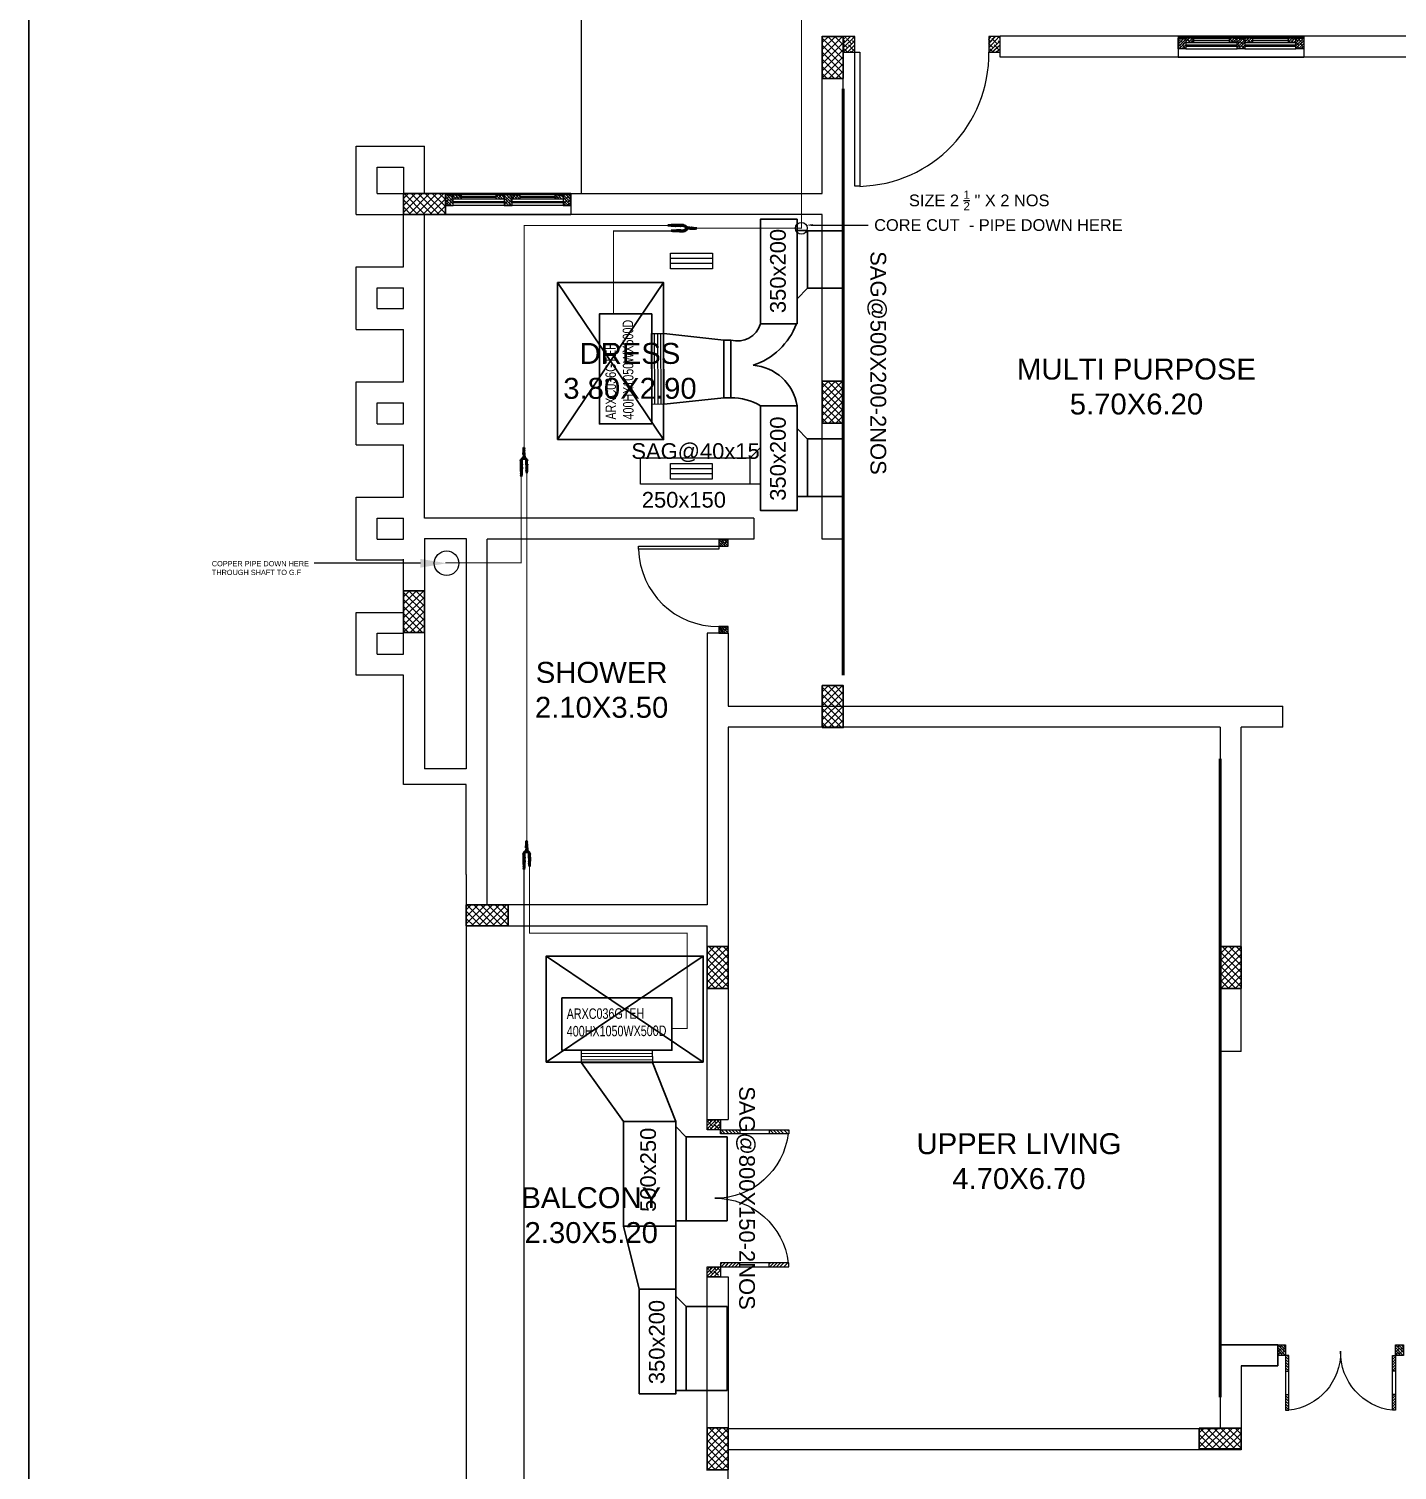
# Model space of a CAD drawing. Header units: centimetres. Extents: x -223085 to -5411, y 68813 to 74618.
# Drawn here: x -218683 to -217376, y 71863 to 73239 of the extents above; entities that cross this region are included whole.
import ezdxf

# ---------------------------------------------------------------- set-up
doc = ezdxf.new("R2010")
doc.units = ezdxf.units.CM
for name, color, linetype in [('A STAIR', 15, 'Continuous'), ('A TEXT FRAME', 253, 'Continuous'), ('COLUMN', 6, 'Continuous'), ('HAVC', 6, 'Continuous'), ('HVAC', 6, 'Continuous'), ('PDF_FRAME', 7, 'Continuous'), ('PDF_m thick', 7, 'Continuous'), ('t10', 7, 'Continuous'), ('WALLL', 7, 'Continuous')]:
    doc.layers.add(name, color=color, linetype=linetype)
for name, color, linetype, lineweight in [('A WALL BORDER', 130, 'Continuous', 30), ('A_DIM', 150, 'Continuous', 9), ('FRAME', 31, 'Continuous', 25), ('hatchh', 251, 'Continuous', 9), ('LINE02', 8, 'Continuous', 0), ('m thick', 15, 'Continuous', 20), ('TXT BM NME', 102, 'Continuous', 13), ('wall face 1', 4, 'Continuous', 30), ('WINDOWSSS', 42, 'Continuous', 20)]:
    doc.layers.add(name, color=color, linetype=linetype, lineweight=lineweight)
doc.layers.add('PDF_DASH', color=7, linetype='Continuous', true_color=0x989898)
doc.layers.add('PDF_hatchh', color=7, linetype='Continuous', true_color=0x767676)
doc.styles.add('ARI', font='arial.ttf')
doc.styles.add('ARIEL', font='arial.ttf', dxfattribs={"height": 150})
doc.styles.add('MAPLE CM', font='swisscl.ttf', dxfattribs={"height": 20})
doc.styles.get("Standard").update_dxf_attribs({"font": 'arial.ttf'})

# ---------------------------------------------------------------- blocks, each defined once
blk = doc.blocks.new('window 120')
at = {"layer": 'hatchh', "linetype": 'ByBlock', "lineweight": 5}
h = blk.add_hatch(dxfattribs=at)
h.set_pattern_fill('ANSI38', color=256, scale=0.15, angle=270, style=0)
h.set_pattern_definition([(315, (1141.550529, 856.235317), (0.01325825215, 0.01325825215), []), (45, (1141.550529, 856.235317), (0.01325825215, 0.03977475644), [0.046875, -0.028125])])
h.paths.add_polyline_path([(1149.778, 71.298), (1149.778, 71.398), (1149.703, 71.398), (1149.703, 71.358), (1149.703, 71.298)])
h.paths.add_polyline_path([(1149.703, 71.358), (1149.703, 71.398), (1149.628, 71.398), (1149.628, 71.358)])
h.paths.add_polyline_path([(1148.653, 71.298), (1148.653, 71.398), (1148.578, 71.398), (1148.578, 71.298)])
h.paths.add_polyline_path([(1148.728, 71.358), (1148.728, 71.398), (1148.653, 71.398), (1148.653, 71.358)])
h = blk.add_hatch(dxfattribs=at)
h.set_pattern_fill('ANSI38', color=256, scale=0.15, angle=270, style=0)
h.set_pattern_definition([(315, (1669.323571, 90.203803), (0.01325825215, 0.01325825215), []), (45, (1669.323571, 90.203803), (0.01325825215, 0.03977475644), [0.046875, -0.028125])])
h.paths.add_polyline_path([(1149.14, 71.358), (1149.14, 71.398), (1149.065, 71.398), (1149.065, 71.358)])
h = blk.add_hatch(dxfattribs=at)
h.set_pattern_fill('ANSI38', color=256, scale=0.15, angle=270, style=0)
h.set_pattern_definition([(315, (366.332547, 44.985551), (0.01325825215, 0.01325825215), []), (45, (366.332547, 44.985551), (0.01325825215, 0.03977475644), [0.046875, -0.028125])])
h.paths.add_polyline_path([(1149.215, 71.398), (1149.14, 71.398), (1149.14, 71.358), (1149.14, 71.298), (1149.215, 71.298)])
h = blk.add_hatch(dxfattribs=at)
h.set_pattern_fill('ANSI38', color=256, scale=0.15, angle=270, style=0)
h.set_pattern_definition([(315, (1669.804821, 90.203803), (0.01325825215, 0.01325825215), []), (45, (1669.804821, 90.203803), (0.01325825215, 0.03977475644), [0.046875, -0.028125])])
h.paths.add_polyline_path([(1149.29, 71.358), (1149.29, 71.398), (1149.215, 71.398), (1149.215, 71.358)])
at = {"layer": 'FRAME', "linetype": 'ByBlock', "lineweight": 5}
for points in [[(1148.578, 71.398), (1148.578, 71.298), (1148.653, 71.298), (1148.653, 71.398), (1148.578, 71.398)], [(1149.14, 71.398), (1149.14, 71.298), (1149.215, 71.298), (1149.215, 71.398), (1149.14, 71.398)], [(1149.703, 71.398), (1149.703, 71.298), (1149.778, 71.298), (1149.778, 71.398), (1149.703, 71.398)]]:
    blk.add_lwpolyline(points, dxfattribs=at)
for points in [[(1148.728, 71.358), (1148.653, 71.358), (1148.653, 71.398), (1148.728, 71.398)], [(1149.14, 71.358), (1149.065, 71.358), (1149.065, 71.398), (1149.14, 71.398)], [(1149.29, 71.358), (1149.215, 71.358), (1149.215, 71.398), (1149.29, 71.398)], [(1149.703, 71.358), (1149.628, 71.358), (1149.628, 71.398), (1149.703, 71.398)]]:
    blk.add_lwpolyline(points, close=True, dxfattribs=at)
at = {"layer": 'm thick', "linetype": 'ByBlock', "lineweight": 5, "ltscale": 2}
for p, q in [((1149.778, 71.413), (1148.578, 71.413)), ((1148.578, 71.413), (1148.578, 71.213)), ((1149.14, 71.298), (1148.653, 71.298)), ((1149.703, 71.298), (1149.215, 71.298)), ((1149.778, 71.413), (1149.778, 71.213)), ((1148.578, 71.213), (1149.778, 71.213))]:
    blk.add_line(p, q, dxfattribs=at)
at = {"layer": 'WINDOWSSS', "linetype": 'ByBlock', "lineweight": 5}
for p, q in [((1149.14, 71.334), (1148.653, 71.334)), ((1149.14, 71.322), (1148.653, 71.322)), ((1149.065, 71.398), (1148.728, 71.398)), ((1149.065, 71.38), (1148.728, 71.38)), ((1149.065, 71.375), (1148.728, 71.375)), ((1149.065, 71.358), (1148.728, 71.358)), ((1149.703, 71.334), (1149.215, 71.334)), ((1149.703, 71.322), (1149.215, 71.322)), ((1149.628, 71.398), (1149.29, 71.398)), ((1149.628, 71.38), (1149.29, 71.38)), ((1149.628, 71.375), (1149.29, 71.375)), ((1149.628, 71.358), (1149.29, 71.358))]:
    blk.add_line(p, q, dxfattribs=at)
blk = doc.blocks.new('W .150')
at = {"layer": 'A STAIR', "linetype": 'ByBlock', "lineweight": 5}
h = blk.add_hatch(dxfattribs=at)
h.set_pattern_fill('ANSI31', color=256, scale=0.1875, style=0)
h.set_pattern_definition([(45, (-1278.992507, 5.066227), (-0.0165728152, 0.0165728152), [])])
h.paths.add_polyline_path([(135.572, 6.937), (135.534, 6.937), (135.534, 6.75), (135.572, 6.75)])
h.paths.add_polyline_path([(135.572, 7.406), (135.534, 7.406), (135.534, 7.218), (135.572, 7.218)])
h = blk.add_hatch(dxfattribs=at)
h.set_pattern_fill('ANSI31', color=256, scale=0.1875, style=0)
h.set_pattern_definition([(135, (1551.373335, 5.066227), (0.0165728152, 0.0165728152), [])])
h.paths.add_polyline_path([(136.847, 6.937), (136.809, 6.937), (136.809, 6.75), (136.847, 6.75)])
h.paths.add_polyline_path([(136.847, 7.406), (136.809, 7.406), (136.809, 7.218), (136.847, 7.218)])
h = blk.add_hatch(dxfattribs=at)
h.set_pattern_fill('ANSI38', color=256, scale=0.1875, angle=180, style=0)
h.set_pattern_definition([(225, (107.112264, 983.23337), (0.0165728152, -0.0165728152), []), (315, (107.112264, 983.23337), (0.04971844555, -0.0165728152), [0.05859375, -0.03515625])])
h.paths.add_polyline_path([(135.534, 6.625), (135.534, 6.75), (135.44, 6.75), (135.44, 6.625)])
h = blk.add_hatch(dxfattribs=at)
h.set_pattern_fill('ANSI38', color=256, scale=0.1875, angle=180, style=0)
h.set_pattern_definition([(225, (108.518514, 983.23337), (0.0165728152, -0.0165728152), []), (315, (108.518514, 983.23337), (0.04971844555, -0.0165728152), [0.05859375, -0.03515625])])
h.paths.add_polyline_path([(136.94, 6.625), (136.94, 6.75), (136.847, 6.75), (136.847, 6.625)])
at = {"layer": 'A STAIR', "linetype": 'ByBlock', "lineweight": 5, "ltscale": 2}
for p, q in [((135.534, 7.406), (135.572, 7.406)), ((135.534, 6.75), (135.534, 7.406)), ((135.572, 7.406), (135.572, 6.75)), ((136.847, 7.406), (136.809, 7.406)), ((136.809, 7.406), (136.809, 6.75)), ((136.847, 6.75), (136.847, 7.406)), ((135.534, 7.218), (135.572, 7.218)), ((136.847, 7.218), (136.809, 7.218)), ((135.534, 6.937), (135.572, 6.937)), ((136.847, 6.937), (136.809, 6.937)), ((135.572, 6.75), (135.534, 6.75)), ((136.809, 6.75), (136.847, 6.75))]:
    blk.add_line(p, q, dxfattribs=at)
at = {"layer": 'A STAIR', "linetype": 'ByBlock', "lineweight": 5}
for points in [[(135.44, 6.75), (135.44, 6.625), (135.534, 6.625), (135.534, 6.75)], [(136.847, 6.75), (136.847, 6.625), (136.94, 6.625), (136.94, 6.75)]]:
    blk.add_lwpolyline(points, close=True, dxfattribs=at)
at = {"layer": 'A WALL BORDER', "color": 42, "linetype": 'ByBlock', "lineweight": 5, "ltscale": 0.005}
for centre, start, end in [((135.494, 6.714), 358.9677, 83.6083), ((136.887, 6.714), 96.3917, 181.0323)]:
    blk.add_arc(centre, 0.696, start, end, dxfattribs=at)
blk = doc.blocks.new('ER')
at = {"layer": 'A STAIR', "linetype": 'ByBlock', "lineweight": 5, "ltscale": 2}
for points in [[(-9.3, 135.6), (3.5, 135.6), (3.5, 145.2), (-9.3, 145.2)], [(-74.4, 135.6), (-74.4, 131.8), (-9.3, 131.8), (-9.3, 135.6)], [(-74.4, 4.8), (-74.4, 8.6), (-9.3, 8.6), (-9.3, 4.8)], [(-9.3, -4.8), (3.5, -4.8), (3.5, 4.8), (-9.3, 4.8)]]:
    blk.add_lwpolyline(points, close=True, dxfattribs=at)
for points in [[(-9.3, 141.4), (-6.1, 144.6)], [(-9.3, 142), (-2.9, 135.6)], [(-9.3, 138.2), (-8, 139.5)], [(-9.3, 138.8), (-6.1, 135.6)], [(-8.6, 145.2), (1, 135.6)], [(-7.3, 136.9), (-2.9, 140.7)], [(-5.4, 142), (-2.2, 145.2), (3.5, 139.5)], [(-5.4, 145.2), (3.5, 136.3)], [(-2.2, 138.2), (2.2, 142.7)], [(-0.3, 143.3), (1, 145.2), (3.5, 142.7)], [(2.9, 140.1), (3.5, 140.7)], [(-73.1, 135.6), (-74.4, 134.4)], [(-69.9, 135.6), (-73.7, 131.8)], [(-66.1, 135.6), (-69.9, 131.8)], [(-62.9, 135.6), (-66.7, 131.8)], [(-59.7, 135.6), (-63.5, 131.8)], [(-56.5, 135.6), (-60.3, 131.8)], [(-55.9, 133.1), (-57.1, 131.8)], [(-55.9, 135.6), (-55.9, 131.8)], [(-26.5, 135.6), (-27.8, 134.4)], [(-27.8, 135.6), (-27.8, 131.8)], [(-23.3, 135.6), (-27.1, 131.8)], [(-20.1, 135.6), (-23.9, 131.8)], [(-16.9, 135.6), (-20.7, 131.8)], [(-13.7, 135.6), (-16.9, 131.8)], [(-9.9, 135.6), (-13.7, 131.8)], [(-9.3, 133.7), (-10.5, 131.8)], [(-4.8, 135.6), (-4.8, 136.3)], [(-1.6, 135.6), (0.3, 137.6)], [(1.6, 135.6), (3.5, 137.6)], [(-69.9, 4.8), (-73.7, 8.6)], [(-66.1, 4.8), (-69.9, 8.6)], [(-62.9, 4.8), (-66.7, 8.6)], [(-59.7, 4.8), (-63.5, 8.6)], [(-56.5, 4.8), (-60.3, 8.6)], [(-55.9, 7.3), (-57.1, 8.6)], [(-55.9, 4.8), (-55.9, 8.6)], [(-27.8, 4.8), (-27.8, 8.6)], [(-26.5, 4.8), (-27.8, 5.4)], [(-23.3, 4.8), (-27.1, 8.6)], [(-20.1, 4.8), (-23.9, 8.6)], [(-16.9, 4.8), (-20.7, 8.6)], [(-13.7, 4.8), (-16.9, 8.6)], [(-9.9, 4.8), (-13.7, 8.6)], [(-9.3, 6.7), (-10.5, 8.6)], [(-9.3, 1), (-6.1, 4.1)], [(-9.3, 1.6), (-2.9, -4.8)], [(-8.6, 4.8), (1, -4.8)], [(-7.3, -3.5), (-2.9, 0.3)], [(-5.4, 1.6), (-2.2, 4.8), (3.5, -1)], [(-5.4, 4.8), (3.5, -4.1)], [(-2.2, -2.2), (2.2, 2.2)], [(-0.3, 2.9), (1, 4.8), (3.5, 2.2)], [(2.9, -0.3), (3.5, 0.3)]]:
    blk.add_lwpolyline(points, dxfattribs=at)
at = {"layer": 'A WALL BORDER', "color": 42, "linetype": 'ByBlock', "lineweight": 5, "ltscale": 0.005}
for centre, radius, start, end in [((-4.3, 140.2), 70.1, 186.6615, 270.3634), ((-4.7, 0.4), 69.7, 89.3114, 173.4685)]:
    blk.add_arc(centre, radius, start, end, dxfattribs=at)
blk = doc.blocks.new('T')
at = {"layer": 'PDF_DASH', "linetype": 'ByBlock', "lineweight": 0}
blk.add_arc((-1, -24.03), 75.96, 91.49264, 180.77172, dxfattribs=at)
at = {"layer": 'PDF_FRAME', "color": 252, "linetype": 'ByBlock', "lineweight": 0, "true_color": 0x989898}
for points in [[(-83.52, -25.06), (-83.52, -34.01), (-76.96, -34.01), (-76.96, -25.06)], [(0, -25.06), (0, -34.01), (6.56, -34.01), (6.56, -25.06)]]:
    blk.add_lwpolyline(points, close=True, dxfattribs=at)
at = {"layer": 'PDF_hatchh', "linetype": 'ByBlock', "lineweight": 0}
for points in [[(-76.96, -25.06), (-83.52, -31.62)], [(-78.75, -25.06), (-83.52, -29.23)], [(-81.13, -25.06), (-83.52, -26.85)], [(-83.52, -30.43), (-82.32, -31.62)], [(-83.52, -32.81), (-82.32, -34.01)], [(-82.92, -26.25), (-79.94, -29.23)], [(-76.96, -27.44), (-82.92, -34.01)], [(-81.73, -25.06), (-81.13, -25.65)], [(-81.73, -29.83), (-78.75, -32.81)], [(-79.34, -27.44), (-76.96, -29.83), (-80.54, -34.01)], [(-79.34, -25.06), (-77.55, -26.85)], [(-78.15, -31.02), (-76.96, -32.22), (-78.15, -34.01)], [(6.56, -25.06), (0, -31.62)], [(5.97, -26.85), (4.18, -25.06), (0, -29.23)], [(2.39, -25.65), (1.79, -25.06), (0, -26.85)], [(6.56, -27.44), (0, -34.01)], [(0, -28.04), (0, -28.04)], [(0, -30.43), (1.19, -31.62)], [(0, -32.81), (1.19, -34.01)], [(0.6, -26.25), (3.58, -29.23)], [(1.79, -29.83), (4.77, -32.81)], [(4.18, -27.44), (6.56, -29.83), (2.39, -34.01)], [(5.37, -31.02), (6.56, -32.22), (4.77, -34.01)], [(-80.54, -33.41), (-79.94, -34.01)], [(2.98, -33.41), (3.58, -34.01)]]:
    blk.add_lwpolyline(points, dxfattribs=at)
at = {"layer": 'PDF_m thick', "linetype": 'ByBlock', "lineweight": 0}
blk.add_lwpolyline([(0, 51.9), (0, -25.06), (-2.98, -25.06), (-2.98, 51.9)], close=True, dxfattribs=at)
blk = doc.blocks.new('sfdsf')
blk.add_line((-33878.723, -54248.736), (-33581.723, -54248.736))
blk = doc.blocks.new('CVVX')
at = {"lineweight": 5, "xscale": 4.554945441230865, "yscale": 4.554945441230865, "zscale": 4.554945441230865, "rotation": 90.00000000000004}
blk.add_blockref('sfdsf', (-175947.9, 69074.68), dxfattribs=at)
blk = doc.blocks.new('3tr h')
at = {"layer": 'A TEXT FRAME', "color": 8, "linetype": 'ByBlock'}
for points in [[(150, -101.4), (150, 0), (0, 0), (0, -101.4)], [(0, -101.4), (150, 0)], [(0, 0), (150, -101.4)], [(0, -101.4), (150, -101.4)]]:
    blk.add_lwpolyline(points, dxfattribs=at)
blk = doc.blocks.new('gril')
at = {"layer": 'TXT BM NME', "color": 1, "linetype": 'ByBlock'}
for p, q in [((-218070.4, 72808.9), (-218070.4, 72823.9)), ((-218070.4, 72823.9), (-218030.4, 72823.9)), ((-218030.4, 72823.9), (-218030.4, 72808.9)), ((-218030.4, 72808.9), (-218070.4, 72808.9))]:
    blk.add_line(p, q, dxfattribs=at)
at = {"layer": 'TXT BM NME', "color": 7, "linetype": 'ByBlock', "true_color": 0xffffff}
for p, q in [((-218030.4, 72818.9), (-218070.4, 72818.9)), ((-218030.4, 72813.9), (-218070.4, 72813.9))]:
    blk.add_line(p, q, dxfattribs=at)
blk = doc.blocks.new('45')
at = {"color": 42}
for p, q in [((5375.152, -1589.896), (5375.139, -1589.896)), ((5375.139, -1589.896), (5375.139, -1589.906)), ((5375.152, -1589.906), (5375.139, -1589.906)), ((5375.157, -1589.895), (5375.152, -1589.896)), ((5375.152, -1589.896), (5375.152, -1589.906)), ((5375.152, -1589.906), (5375.157, -1589.908)), ((5375.175, -1589.895), (5375.157, -1589.895)), ((5375.157, -1589.895), (5375.157, -1589.908)), ((5375.175, -1589.908), (5375.157, -1589.908)), ((5375.179, -1589.894), (5375.175, -1589.895)), ((5375.175, -1589.895), (5375.175, -1589.908)), ((5375.175, -1589.908), (5375.179, -1589.909)), ((5375.198, -1589.894), (5375.179, -1589.894)), ((5375.179, -1589.894), (5375.179, -1589.909)), ((5375.198, -1589.909), (5375.179, -1589.909)), ((5375.198, -1589.909), (5375.179, -1589.909)), ((5375.198, -1589.894), (5375.202, -1589.892)), ((5375.198, -1589.894), (5375.198, -1589.909)), ((5375.198, -1589.894), (5375.198, -1589.909)), ((5375.202, -1589.91), (5375.198, -1589.909)), ((5375.223, -1589.892), (5375.202, -1589.892)), ((5375.202, -1589.892), (5375.202, -1589.91)), ((5375.223, -1589.91), (5375.202, -1589.91)), ((5375.223, -1589.91), (5375.223, -1589.892)), ((5375.223, -1589.894), (5375.241, -1589.894)), ((5375.223, -1589.894), (5375.241, -1589.894)), ((5375.223, -1589.909), (5375.241, -1589.909)), ((5375.241, -1589.892), (5375.259, -1589.892)), ((5375.241, -1589.91), (5375.241, -1589.892)), ((5375.241, -1589.91), (5375.26, -1589.91)), ((5375.273, -1589.9), (5375.259, -1589.892)), ((5375.26, -1589.91), (5375.273, -1589.902)), ((5375.299, -1589.861), (5375.333, -1589.861)), ((5375.299, -1589.861), (5375.333, -1589.861)), ((5375.299, -1589.876), (5375.333, -1589.876)), ((5375.333, -1589.926), (5375.299, -1589.926)), ((5375.333, -1589.941), (5375.299, -1589.941)), ((5375.333, -1589.861), (5375.337, -1589.86)), ((5375.333, -1589.876), (5375.333, -1589.861)), ((5375.337, -1589.878), (5375.333, -1589.876)), ((5375.333, -1589.926), (5375.337, -1589.924)), ((5375.333, -1589.941), (5375.333, -1589.926)), ((5375.337, -1589.943), (5375.333, -1589.941)), ((5375.337, -1589.86), (5375.348, -1589.86)), ((5375.337, -1589.878), (5375.337, -1589.86)), ((5375.337, -1589.878), (5375.348, -1589.878)), ((5375.337, -1589.924), (5375.348, -1589.924)), ((5375.337, -1589.943), (5375.337, -1589.924)), ((5375.337, -1589.943), (5375.348, -1589.943)), ((5375.348, -1589.878), (5375.348, -1589.86)), ((5375.348, -1589.861), (5375.375, -1589.861)), ((5375.348, -1589.861), (5375.375, -1589.861)), ((5375.348, -1589.876), (5375.375, -1589.876)), ((5375.348, -1589.943), (5375.348, -1589.924)), ((5375.348, -1589.941), (5375.348, -1589.926)), ((5375.348, -1589.926), (5375.384, -1589.926)), ((5375.348, -1589.941), (5375.384, -1589.941)), ((5375.375, -1589.86), (5375.394, -1589.86)), ((5375.375, -1589.878), (5375.375, -1589.86)), ((5375.375, -1589.876), (5375.375, -1589.861)), ((5375.375, -1589.878), (5375.394, -1589.878)), ((5375.384, -1589.941), (5375.384, -1589.926)), ((5375.388, -1589.927), (5375.384, -1589.926)), ((5375.384, -1589.941), (5375.388, -1589.94)), ((5375.388, -1589.927), (5375.41, -1589.927)), ((5375.388, -1589.94), (5375.388, -1589.927)), ((5375.388, -1589.94), (5375.41, -1589.94)), ((5375.394, -1589.878), (5375.394, -1589.86)), ((5375.394, -1589.86), (5375.398, -1589.861)), ((5375.398, -1589.876), (5375.394, -1589.878)), ((5375.398, -1589.861), (5375.421, -1589.861)), ((5375.398, -1589.861), (5375.421, -1589.861)), ((5375.398, -1589.876), (5375.398, -1589.861)), ((5375.398, -1589.876), (5375.421, -1589.876)), ((5375.41, -1589.94), (5375.41, -1589.927)), ((5375.414, -1589.928), (5375.41, -1589.927)), ((5375.41, -1589.94), (5375.414, -1589.939)), ((5375.414, -1589.928), (5375.43, -1589.928)), ((5375.414, -1589.939), (5375.414, -1589.928)), ((5375.414, -1589.939), (5375.43, -1589.939)), ((5375.421, -1589.876), (5375.421, -1589.861)), ((5375.425, -1589.862), (5375.421, -1589.861)), ((5375.421, -1589.876), (5375.425, -1589.875)), ((5375.425, -1589.862), (5375.447, -1589.862)), ((5375.425, -1589.875), (5375.425, -1589.862)), ((5375.425, -1589.875), (5375.447, -1589.875)), ((5375.43, -1589.939), (5375.43, -1589.928)), ((5375.434, -1589.93), (5375.43, -1589.928)), ((5375.43, -1589.939), (5375.434, -1589.937)), ((5375.434, -1589.93), (5375.447, -1589.93)), ((5375.434, -1589.937), (5375.434, -1589.93)), ((5375.434, -1589.937), (5375.434, -1589.93)), ((5375.434, -1589.937), (5375.447, -1589.937)), ((5375.447, -1589.875), (5375.447, -1589.862)), ((5375.451, -1589.863), (5375.447, -1589.862)), ((5375.447, -1589.875), (5375.451, -1589.874)), ((5375.447, -1589.937), (5375.447, -1589.93)), ((5375.451, -1589.863), (5375.468, -1589.863)), ((5375.451, -1589.874), (5375.451, -1589.863)), ((5375.451, -1589.874), (5375.468, -1589.874)), ((5375.468, -1589.874), (5375.468, -1589.863)), ((5375.472, -1589.865), (5375.468, -1589.863)), ((5375.468, -1589.874), (5375.472, -1589.872)), ((5375.472, -1589.865), (5375.485, -1589.865)), ((5375.472, -1589.872), (5375.472, -1589.865)), ((5375.472, -1589.872), (5375.472, -1589.865)), ((5375.472, -1589.872), (5375.485, -1589.872)), ((5375.485, -1589.872), (5375.485, -1589.865))]:
    blk.add_line(p, q, dxfattribs=at)
for centre, radius, start, end in [((5375.299, -1589.901), 0.0402, 90, 167.3561), ((5375.299, -1589.901), 0.0402, 193.2836, 270), ((5375.272, -1589.901), 0.00162, 302.7005, 58.7276), ((5375.299, -1589.901), 0.0247, 90, 270)]:
    blk.add_arc(centre, radius, start, end, dxfattribs=at)
blk = doc.blocks.new('A$C49C76B04')
at = {"layer": 'wall face 1', "color": 7, "xscale": 100, "yscale": 100, "zscale": 100, "rotation": 180}
blk.add_blockref('45', (537529.9, -158986.1), dxfattribs=at)
blk = doc.blocks.new('A$C22C16DCF')
at = {"layer": 't10', "color": 30, "true_color": 0xf26722, "rotation": 90}
blk.add_blockref('A$C49C76B04', (7.8, 11.3), dxfattribs=at)
blk = doc.blocks.new('A$C2F3818EF')
at = {"layer": 'HVAC', "color": 30, "true_color": 0xf26722}
blk.add_blockref('A$C22C16DCF', (-7.8, -9.6), dxfattribs=at)
blk = doc.blocks.new('A$C2E9877FA')
at = {"layer": 'HAVC', "color": 30, "ltscale": 100, "true_color": 0xf26722, "xscale": 10, "yscale": 10, "zscale": 10, "rotation": 269.9999999999999}
blk.add_blockref('A$C2F3818EF', (-42, -72), dxfattribs=at)

msp = doc.modelspace()

# ---------------------------------------------------------------- hatches: boundary and pattern name
at = {"layer": 'COLUMN'}
h = msp.add_hatch(dxfattribs=at)
h.set_pattern_fill('ANSI37', color=2, scale=1.5)
h.set_pattern_definition([(45, (18559.499, 54285.1076), (-3.36759605, 3.36759605), []), (135, (18559.499, 54285.1076), (-3.36759605, -3.36759605), [])])
h.paths.add_polyline_path([(-217925.32, 73191.528), (-217905.32, 73191.528), (-217905.32, 73231.528), (-217925.32, 73231.528)])
h = msp.add_hatch(dxfattribs=at)
h.set_pattern_fill('ANSI37', color=2, scale=1.5)
h.set_pattern_definition([(45, (18559.499, 54285.1076), (-3.36759605, 3.36759605), []), (135, (18559.499, 54285.1076), (-3.36759605, -3.36759605), [])])
h.paths.add_polyline_path([(-217925.32, 73191.528), (-217905.32, 73191.528), (-217905.32, 73231.528), (-217925.32, 73231.528)])
h = msp.add_hatch(dxfattribs=at)
h.set_pattern_fill('ANSI37', color=2, scale=1.5, angle=-90)
h.set_pattern_definition([(315, (-237231.7067, -163403.077), (3.36759605, 3.36759605), []), (45, (-237231.7067, -163403.077), (-3.36759605, 3.36759605), [])])
h.paths.add_polyline_path([(-218325.286, 73081.742), (-218325.286, 73061.742), (-218285.286, 73061.742), (-218285.286, 73081.742)])
h = msp.add_hatch(dxfattribs=at)
h.set_pattern_fill('ANSI37', color=2, scale=1.5)
h.set_pattern_definition([(45, (18559.504, 53955.9696), (-3.36759605, 3.36759605), []), (135, (18559.504, 53955.9696), (-3.36759605, -3.36759605), [])])
h.paths.add_polyline_path([(-217925.315, 72862.39), (-217905.315, 72862.39), (-217905.315, 72902.39), (-217925.315, 72902.39)])
h = msp.add_hatch(dxfattribs=at)
h.set_pattern_fill('ANSI37', color=2, scale=1.5)
h.set_pattern_definition([(45, (18559.504, 53955.9696), (-3.36759605, 3.36759605), []), (135, (18559.504, 53955.9696), (-3.36759605, -3.36759605), [])])
h.paths.add_polyline_path([(-217925.315, 72862.39), (-217905.315, 72862.39), (-217905.315, 72902.39), (-217925.315, 72902.39)])
h = msp.add_hatch(dxfattribs=at)
h.set_pattern_fill('ANSI37', color=2, scale=1.5)
h.set_pattern_definition([(45, (18159.5436, 53755.9696), (-3.36759605, 3.36759605), []), (135, (18159.5436, 53755.9696), (-3.36759605, -3.36759605), [])])
h.paths.add_polyline_path([(-218325.276, 72662.39), (-218305.276, 72662.39), (-218305.276, 72702.39), (-218325.276, 72702.39)])
h = msp.add_hatch(dxfattribs=at)
h.set_pattern_fill('ANSI37', color=2, scale=1.5)
h.set_pattern_definition([(45, (18559.504, 53665.319), (-3.36759605, 3.36759605), []), (135, (18559.504, 53665.319), (-3.36759605, -3.36759605), [])])
h.paths.add_polyline_path([(-217925.315, 72571.739), (-217905.315, 72571.739), (-217905.315, 72611.739), (-217925.315, 72611.739)])
h = msp.add_hatch(dxfattribs=at)
h.set_pattern_fill('ANSI37', color=2, scale=1.5, angle=-90)
h.set_pattern_definition([(315, (-237171.741, -164082.306), (3.36759605, 3.36759605), []), (45, (-237171.741, -164082.306), (-3.36759605, 3.36759605), [])])
h.paths.add_polyline_path([(-218265.32, 72402.513), (-218265.32, 72382.513), (-218225.32, 72382.513), (-218225.32, 72402.513)])
h = msp.add_hatch(dxfattribs=at)
h.set_pattern_fill('ANSI37', color=2, scale=1.5, angle=180)
h.set_pattern_definition([(225, (-454500.145, 91269.0997), (3.36759605, -3.36759605), []), (315, (-454500.145, 91269.0997), (3.36759605, 3.36759605), [])])
h.paths.add_polyline_path([(-218015.326, 72362.679), (-218035.326, 72362.679), (-218035.326, 72322.679), (-218015.326, 72322.679)])
h = msp.add_hatch(dxfattribs=at)
h.set_pattern_fill('ANSI37', color=2, scale=1.5, angle=180)
h.set_pattern_definition([(225, (-454010.1394, 91269.0997), (3.36759605, -3.36759605), []), (315, (-454010.1394, 91269.0997), (3.36759605, 3.36759605), [])])
h.paths.add_polyline_path([(-217525.32, 72362.679), (-217545.32, 72362.679), (-217545.32, 72322.679), (-217525.32, 72322.679)])
h = msp.add_hatch(dxfattribs=at)
h.set_pattern_fill('ANSI37', color=2, scale=1.5, angle=180)
h.set_pattern_definition([(225, (-454500.1278, 90809.5596), (3.36759605, -3.36759605), []), (315, (-454500.1278, 90809.5596), (3.36759605, 3.36759605), [])])
h.paths.add_polyline_path([(-218015.309, 71903.139), (-218035.309, 71903.139), (-218035.309, 71863.139), (-218015.309, 71863.139)])
h = msp.add_hatch(dxfattribs=at)
h.set_pattern_fill('ANSI37', color=2, scale=1.5, angle=-90)
h.set_pattern_definition([(315, (-236471.78, -164581.8484), (3.36759605, 3.36759605), []), (45, (-236471.78, -164581.8484), (-3.36759605, 3.36759605), [])])
h.paths.add_polyline_path([(-217565.36, 71902.971), (-217565.36, 71882.971), (-217525.36, 71882.971), (-217525.36, 71902.971)])

# ---------------------------------------------------------------- linework, layer by layer
at = {"layer": 'A TEXT FRAME', "color": 0, "linetype": 'ByBlock', "lineweight": 0}
msp.add_line((-218683.115, 74618.147, 0), (-218683.115, 68817.341, 0), dxfattribs=at)
at = {"layer": 'A TEXT FRAME', "color": 4, "linetype": 'ByBlock', "lineweight": 5}
for p, q in [((-218155.337, 73176.171), (-218155.337, 73531.728)), ((-218155.337, 73081.728), (-218155.337, 73231.379)), ((-217925.337, 73081.728), (-217925.337, 73231.728)), ((-217905.337, 72751.728), (-217905.337, 73231.379)), ((-217755.337, 73211.728), (-217755.337, 73231.728)), ((-217315.371, 73231.728), (-217755.337, 73231.728)), ((-217335.349, 73211.728), (-217755.337, 73211.728)), ((-218370.337, 73061.728), (-218370.337, 73126.728)), ((-218370.337, 73126.728), (-218305.337, 73126.728)), ((-218305.337, 73081.728), (-218305.337, 73126.728)), ((-218325.337, 73106.728), (-218325.337, 73081.728)), ((-218350.337, 73081.728), (-218325.337, 73081.728)), ((-218305.337, 73081.728), (-217925.337, 73081.728)), ((-218370.337, 73061.728), (-218325.337, 73061.728)), ((-218325.337, 73011.728), (-218325.337, 73061.728)), ((-217925.337, 73061.728), (-218305.337, 73061.728)), ((-218305.337, 72771.728), (-218305.337, 73061.728)), ((-217925.337, 72751.728), (-217925.337, 73061.728)), ((-218370.337, 73011.728), (-218325.337, 73011.728)), ((-218370.337, 72951.728), (-218370.337, 73011.728)), ((-218350.337, 72991.728), (-218325.337, 72991.728)), ((-218350.337, 72971.728), (-218350.337, 72991.728)), ((-218325.337, 72971.728), (-218325.337, 72991.728)), ((-218350.337, 72971.728), (-218325.337, 72971.728)), ((-218370.337, 72951.728), (-218325.337, 72951.728)), ((-218325.337, 72901.728), (-218325.337, 72951.728)), ((-218370.337, 72901.728), (-218325.337, 72901.728)), ((-218370.337, 72841.728), (-218370.337, 72901.728)), ((-218350.337, 72881.728), (-218325.337, 72881.728)), ((-218350.337, 72861.728), (-218350.337, 72881.728)), ((-218325.337, 72861.728), (-218325.337, 72881.728)), ((-218350.337, 72861.728), (-218325.337, 72861.728)), ((-218370.337, 72841.728), (-218325.337, 72841.728)), ((-218325.337, 72791.728), (-218325.337, 72841.728)), ((-218370.337, 72791.728), (-218325.337, 72791.728)), ((-218370.337, 72731.728), (-218370.337, 72791.728)), ((-218350.337, 72771.728), (-218325.337, 72771.728)), ((-218350.337, 72751.728), (-218350.337, 72771.728)), ((-218325.337, 72751.728), (-218325.337, 72771.728)), ((-217990.669, 72771.728), (-218305.337, 72771.728)), ((-217990.669, 72771.728), (-217990.669, 72751.728)), ((-218350.337, 72751.728), (-218325.337, 72751.728)), ((-218305.337, 72752.379), (-218265.337, 72752.379)), ((-218305.337, 72752.379), (-218305.337, 72532.379)), ((-218265.337, 72752.379), (-218265.337, 72532.379)), ((-218245.337, 72402.499), (-218245.337, 72751.728)), ((-217990.669, 72751.728), (-218245.337, 72751.728)), ((-217905.337, 72751.728), (-217925.337, 72751.728)), ((-218370.337, 72731.728), (-218325.337, 72731.728)), ((-218325.337, 72682.379), (-218325.337, 72732.379)), ((-218370.337, 72681.728), (-218325.337, 72681.728)), ((-218370.337, 72621.728), (-218370.337, 72681.728)), ((-218350.337, 72661.728), (-218325.337, 72661.728)), ((-218350.337, 72641.728), (-218350.337, 72661.728)), ((-218325.337, 72641.728), (-218325.337, 72661.728)), ((-218035.337, 72661.728), (-218035.337, 72402.499)), ((-218015.337, 72661.728), (-218035.337, 72661.728)), ((-218015.337, 72661.728), (-218015.337, 72592.128)), ((-218350.337, 72641.728), (-218325.337, 72641.728)), ((-218015.337, 72592.128), (-217485.35, 72592.128)), ((-217485.35, 72572.128), (-217485.35, 72592.128)), ((-218015.337, 72572.128), (-218015.337, 72197.379)), ((-217545.337, 72572.128), (-218015.337, 72572.128)), ((-217545.337, 72572.128), (-217545.337, 72262.379)), ((-217485.35, 72572.128), (-217525.337, 72572.128)), ((-217525.337, 72262.379), (-217525.337, 72572.128)), ((-218265.337, 72532.379), (-218305.337, 72532.379)), ((-218265.337, 72431.379), (-218265.337, 71742.259)), ((-218035.337, 72402.499), (-218245.337, 72402.499)), ((-218265.337, 72382.499), (-218035.337, 72382.499)), ((-218035.337, 72197.379), (-218035.337, 72382.499)), ((-217525.337, 72262.379), (-217545.337, 72262.379)), ((-218035.337, 72197.379), (-218015.337, 72197.379)), ((-218035.337, 71902.379), (-218035.337, 72047.379)), ((-218035.337, 72047.379), (-218015.337, 72047.379)), ((-218015.337, 72047.379), (-218015.337, 71902.128)), ((-217545.337, 71982.379), (-217545.337, 71902.094)), ((-217525.337, 71962.379), (-217525.337, 71882.128)), ((-217545.33, 71902.128), (-218015.337, 71902.128)), ((-218015.337, 71502.259), (-218015.337, 71882.128)), ((-217525.33, 71882.128), (-218015.337, 71882.128))]:
    msp.add_line(p, q, dxfattribs=at)
at = {"layer": 'A TEXT FRAME', "color": 4, "linetype": 'ByBlock'}
for p, q in [((-217545.337, 71982.379), (-217490.354, 71982.379)), ((-217490.354, 71982.379), (-217490.354, 71962.379)), ((-217525.337, 71962.379), (-217490.354, 71962.379))]:
    msp.add_line(p, q, dxfattribs=at)
at = {"layer": 'A TEXT FRAME', "color": 60, "linetype": 'ByBlock', "lineweight": 5}
msp.add_line((-218035.337, 71862.259), (-218035.337, 71902.379), dxfattribs=at)
at = {"layer": 'A TEXT FRAME', "color": 6, "linetype": 'ByBlock'}
for points in [[(-217925.32, 73191.528), (-217905.32, 73191.528), (-217905.32, 73231.528), (-217925.32, 73231.528)], [(-218325.286, 73081.742), (-218325.286, 73061.742), (-218285.286, 73061.742), (-218285.286, 73081.742)], [(-217925.315, 72862.39), (-217905.315, 72862.39), (-217905.315, 72902.39), (-217925.315, 72902.39)], [(-218325.276, 72662.39), (-218305.276, 72662.39), (-218305.276, 72702.39), (-218325.276, 72702.39)], [(-217925.315, 72571.739), (-217905.315, 72571.739), (-217905.315, 72611.739), (-217925.315, 72611.739)], [(-218265.32, 72402.513), (-218265.32, 72382.513), (-218225.32, 72382.513), (-218225.32, 72402.513)], [(-218015.326, 72362.679), (-218035.326, 72362.679), (-218035.326, 72322.679), (-218015.326, 72322.679)], [(-217525.32, 72362.679), (-217545.32, 72362.679), (-217545.32, 72322.679), (-217525.32, 72322.679)], [(-218015.309, 71903.139), (-218035.309, 71903.139), (-218035.309, 71863.139), (-218015.309, 71863.139)], [(-217565.36, 71902.971), (-217565.36, 71882.971), (-217525.36, 71882.971), (-217525.36, 71902.971)]]:
    msp.add_lwpolyline(points, close=True, dxfattribs=at)
at = {"layer": 'A TEXT FRAME', "color": 2, "linetype": 'ByBlock', "const_width": 3}
for points in [[(-217905.32, 73181.728), (-217905.32, 72621.739)], [(-217545.337, 72542.128), (-217545.337, 71932.094)]]:
    msp.add_lwpolyline(points, dxfattribs=at)
at = {"layer": 'A TEXT FRAME', "color": 4, "linetype": 'ByBlock', "lineweight": 5}
for points in [[(-218350.337, 73081.728), (-218350.337, 73106.728), (-218325.337, 73106.728)], [(-218265.337, 72431.379), (-218265.337, 72517.379), (-218325.337, 72517.379), (-218325.337, 72621.728), (-218370.337, 72621.728)]]:
    msp.add_lwpolyline(points, dxfattribs=at)
at = {"layer": 'A TEXT FRAME', "color": 3, "linetype": 'ByBlock'}
for points in [[(-217984.416, 72957.077), (-217984.416, 73057.077), (-217949.416, 73057.077), (-217949.416, 72957.077)], [(-217949.559, 73046.173), (-217939.559, 73046.173), (-217939.559, 72991.173), (-217949.416, 72981.173)], [(-217939.559, 72991.113), (-217905.337, 72991.113), (-217905.337, 73046.113), (-217939.559, 73046.113)], [(-217984.416, 72957.077), (-217949.416, 72957.077)], [(-218076.659, 72947.949), (-218019.319, 72941.678)], [(-218012.626, 72941.678), (-218012.626, 72886.678), (-218019.319, 72886.678), (-218019.319, 72941.678), (-218012.626, 72941.678)], [(-218076.32, 72880.407), (-218019.319, 72886.678)], [(-217984.416, 72879.058), (-217984.416, 72779.058), (-217949.416, 72779.058), (-217949.416, 72879.058)], [(-217984.416, 72879.058), (-217949.416, 72879.058)], [(-217949.559, 72792.223), (-217939.559, 72792.223), (-217939.559, 72847.223), (-217949.416, 72857.223)], [(-217939.559, 72847.283), (-217905.337, 72847.283), (-217905.337, 72792.283), (-217939.559, 72792.283)]]:
    msp.add_lwpolyline(points, dxfattribs=at)
at = {"layer": 'A TEXT FRAME', "color": 1, "linetype": 'ByBlock'}
msp.add_lwpolyline([(-218088.211, 72914.119), (-218088.211, 72966.619), (-218138.211, 72966.619), (-218138.211, 72861.619), (-218088.211, 72861.619), (-218088.211, 72914.119)], dxfattribs=at)
at = {"layer": 'A TEXT FRAME', "color": 1, "linetype": 'ByBlock', "elevation": 0}
msp.add_lwpolyline([(-218121.457, 72263.583), (-218068.957, 72263.583), (-218068.957, 72313.583), (-218173.957, 72313.583), (-218173.957, 72263.583), (-218121.457, 72263.583)], dxfattribs=at)
at = {"layer": 'A TEXT FRAME', "color": 3, "linetype": 'ByBlock', "elevation": 0}
for points in [[(-218155.169, 72251.693), (-218115.076, 72195.603)], [(-218087.627, 72252.031), (-218065.076, 72195.603)], [(-218115.076, 72195.603), (-218065.076, 72195.603), (-218065.076, 72095.603), (-218115.076, 72095.603), (-218115.076, 72195.603)], [(-218065.219, 72100.796), (-218055.219, 72100.796), (-218055.219, 72180.796), (-218065.076, 72190.796)], [(-218055.219, 72180.856), (-218016.307, 72180.856), (-218016.307, 72100.856), (-218055.219, 72100.856)], [(-218065.076, 72095.603), (-218065.076, 72035.603), (-218100.076, 72035.603), (-218115.076, 72095.603)], [(-218100.076, 72035.603), (-218100.076, 71935.603), (-218065.076, 71935.603), (-218065.076, 72035.603)], [(-218065.219, 71938.874), (-218055.219, 71938.874), (-218055.219, 72018.874), (-218065.076, 72028.874)], [(-218055.219, 72018.934), (-218016.307, 72018.934), (-218016.307, 71938.934), (-218055.219, 71938.934)]]:
    msp.add_lwpolyline(points, dxfattribs=at)
at = {"layer": 'A TEXT FRAME', "color": 3, "linetype": 'ByBlock'}
for centre, radius, start, end in [((-218006.29, 72963.61), 22.829, 253.886546, 343.370567), ((-218012.626, 72981.331), 67.154, 288.338702, 338.827103), ((-217994.915, 72871.61), 46.105, 9.296595, 85.748354), ((-218012.626, 72830.646), 56.032, 59.770523, 90)]:
    msp.add_arc(centre, radius, start, end, dxfattribs=at)
at = {"layer": 'LINE02', "color": 3}
for points in [[(-218076.32, 72880.407), (-218088.041, 72880.348), (-218088.38, 72947.89), (-218076.659, 72947.949)], [(-218085.112, 72880.363), (-218085.451, 72947.905)], [(-218082.181, 72880.377), (-218082.519, 72947.92)], [(-218079.183, 72880.392), (-218079.522, 72947.935)], [(-218076.32, 72880.407), (-218076.659, 72947.949)]]:
    msp.add_lwpolyline(points, dxfattribs=at)
at = {"layer": 'LINE02', "color": 3, "elevation": 0}
for points in [[(-218155.169, 72251.693), (-218155.228, 72263.414), (-218087.685, 72263.752), (-218087.627, 72252.031)], [(-218155.213, 72260.484), (-218087.671, 72260.823)], [(-218155.199, 72257.553), (-218087.656, 72257.892)], [(-218155.184, 72254.556), (-218087.641, 72254.894)], [(-218155.169, 72251.693), (-218087.627, 72252.031)]]:
    msp.add_lwpolyline(points, dxfattribs=at)
at = {"layer": 'TXT BM NME', "color": 3, "linetype": 'ByBlock'}
for p, q in [((-217994.416, 72829.058), (-218098.894, 72829.058)), ((-218098.894, 72804.058), (-218098.894, 72829.058)), ((-217984.416, 72839.058), (-217994.416, 72829.058)), ((-217994.416, 72829.058), (-217994.416, 72804.058)), ((-217984.416, 72804.058), (-218098.894, 72804.058))]:
    msp.add_line(p, q, dxfattribs=at)
at = {"layer": 'TXT BM NME', "color": 30, "linetype": 'ByBlock', "true_color": 0xf26722, "const_width": 1}
for points in [[(-217712.284, 73250.831), (-217945.282, 73250.831), (-217945.282, 73102.648)], [(-217945.282, 73102.648), (-217945.282, 73048.43), (-218045.038, 73048.43)], [(-218210.177, 72839.184), (-218210.177, 73051.036), (-218072.724, 73051.036)], [(-218069.745, 73045.852), (-218124.745, 73045.852), (-218124.745, 72974.649)], [(-218124.745, 72974.649), (-218124.745, 72966.619)], [(-218207.599, 72463.763), (-218207.599, 72814.477)], [(-218212.79, 72811.476), (-218212.79, 72728.911), (-218285.182, 72728.911)], [(-218205.02, 72441.733), (-218205.02, 72375.442), (-218054.369, 72375.442), (-218054.369, 72284.298), (-218068.957, 72284.298)], [(-218210.212, 72436.055), (-218210.212, 71428.104), (-218169.159, 71428.104)]]:
    msp.add_lwpolyline(points, dxfattribs=at)
at = {"layer": 'TXT BM NME', "color": 1, "linetype": 'ByBlock'}
msp.add_lwpolyline([(-217934.537, 73051.492), (-217881.45, 73051.492)], dxfattribs=at)
at = {"layer": 'TXT BM NME', "color": 1, "linetype": 'ByBlock', "ltscale": 5}
msp.add_lwpolyline([(-218309.138, 72728.602), (-218410.457, 72728.602)], dxfattribs=at)
at = {"layer": 'TXT BM NME', "color": 1, "linetype": 'ByBlock'}
msp.add_circle((-217945.282, 73048.43), 5.647, dxfattribs=at)
at = {"layer": 'TXT BM NME', "color": 3, "linetype": 'ByBlock'}
msp.add_circle((-218284.138, 72728.602), 11.727, dxfattribs=at)
at = {"layer": 'TXT BM NME', "color": 1, "linetype": 'ByBlock'}
msp.add_solid([(-217934.537, 73050.492), (-217940.537, 73051.492), (-217934.537, 73052.492)], dxfattribs=at)
at = {"layer": 'TXT BM NME', "color": 1, "linetype": 'ByBlock', "ltscale": 5}
msp.add_solid([(-218309.138, 72732.769), (-218284.138, 72728.602), (-218309.138, 72724.436)], dxfattribs=at)

# ---------------------------------------------------------------- block references
at = {"layer": 'A TEXT FRAME', "color": 244, "linetype": 'ByBlock', "true_color": 0x991b1e}
for p, xscale, yscale, zscale, rotation in [((-217894.394, 73174.909), 1.664995059415806, 1.664995059415806, 1.664995059415806, 180), ((-218049.143, 72744.874), 0.9951050138904176, 0.9951050138904176, 0.9951050138904176, 90)]:
    msp.add_blockref('T', p, dxfattribs=dict(at, xscale=xscale, yscale=yscale, zscale=zscale, rotation=rotation))
at = {"layer": 'A TEXT FRAME', "color": 8, "linetype": 'ByBlock', "rotation": 269.9999999999808}
msp.add_blockref('3tr h', (-218076.828, 72996.619), dxfattribs=at)
at = {"layer": 'A TEXT FRAME', "color": 8, "linetype": 'ByBlock'}
msp.add_blockref('3tr h', (-218188.957, 72353.583, 0), dxfattribs=at)
at = {"layer": 'A TEXT FRAME', "color": 244, "linetype": 'ByBlock', "true_color": 0x991b1e, "xscale": -1}
msp.add_blockref('ER', (-218031.827, 72052.166), dxfattribs=at)
at = {"layer": 'A TEXT FRAME', "color": 4, "linetype": 'ByBlock', "lineweight": 5, "xscale": -80.00000003539023, "yscale": 80.00000003539023, "zscale": 80.00000003539023, "rotation": 180}
msp.add_blockref('W .150', (-228325.587, 72512.348), dxfattribs=at)
at = {"layer": 'TXT BM NME', "color": 30, "linetype": 'ByBlock', "true_color": 0xf26722, "xscale": -0.08000000000000002, "yscale": 0.08000000000000002, "zscale": 0.08000000000000002}
for p, rotation in [((-218055.858, 73045.927), 180), ((-218207.674, 72828.363), 270), ((-218205.096, 72452.943), 270)]:
    msp.add_blockref('A$C2E9877FA', p, dxfattribs=dict(at, rotation=rotation))
at = {"layer": 'TXT BM NME', "color": 1, "linetype": 'ByBlock'}
for p in [(0.185, 200.822), (0, 0)]:
    msp.add_blockref('gril', p, dxfattribs=at)
at = {"layer": 'wall face 1', "color": 60, "linetype": 'ByBlock', "lineweight": -2, "yscale": 100.0000000442378, "zscale": 100.0000000442378}
for p, xscale in [((-102607.746, 66090.086), -100.0000000442378), ((-333143.137, 65940.435), 100.0000000442378)]:
    msp.add_blockref('window 120', p, dxfattribs=dict(at, xscale=xscale))
at = {"layer": 'WALLL', "linetype": 'ByBlock', "lineweight": 0, "xscale": 4.287940003608949, "yscale": 4.287940003608949, "zscale": 4.287940003608949}
msp.add_blockref('CVVX', (-523779.212, 434325.872, 0), dxfattribs=at)

# ---------------------------------------------------------------- texts
at = {"lineweight": 5, "char_height": 20, "width": 392.50181, "attachment_point": 3, "style": 'ARI'}
for s, insert in [('\\pxqc;DRESS \\P3.80X2.90', (-217912.778, 72938.963)), ('\\pxqc;MULTI PURPOSE\\P5.70X6.20', (-217429.037, 72924.025)), ('\\pxqc;SHOWER^J2.10X3.50', (-217939.832, 72634.429)), ('\\pxqc;UPPER LIVING\\P4.70X6.70', (-217541.251, 72184.44)), ('\\pxqc;BALCONY\\P2.30X5.20', (-217949.739, 72132.894))]:
    msp.add_mtext(s, dxfattribs=dict(at, insert=insert))
at = {"layer": 'A TEXT FRAME', "color": 3, "linetype": 'ByBlock', "char_height": 15, "rotation": 90}
for s, insert, attachment_point in [('350x200', (-217975.232, 72967.453), 1), ('350x200', (-217975.232, 72868.682), 3), ('500x250', (-218099.207, 72189.687, 0), 3), ('350x200', (-218090.892, 72025.226, 0), 3)]:
    msp.add_mtext(s, dxfattribs=dict(at, insert=insert, attachment_point=attachment_point))
at = {"layer": 'A TEXT FRAME', "color": 6, "linetype": 'ByBlock', "char_height": 15, "attachment_point": 3, "rotation": 270}
for s, insert in [('SAG@500X200-2NOS', (-217864.342, 72813.132)), ('SAG@800X150-2NOS', (-217989.7, 72015.878))]:
    msp.add_mtext(s, dxfattribs=dict(at, insert=insert))
at = {"layer": 'A TEXT FRAME', "color": 6, "linetype": 'ByBlock', "insert": (-217985.062, 72843.251), "char_height": 15, "attachment_point": 3}
msp.add_mtext('SAG@40x15', dxfattribs=at)
at = {"layer": 'A TEXT FRAME', "color": 3, "linetype": 'ByBlock', "insert": (-218017.322, 72796.702), "char_height": 15, "attachment_point": 3}
msp.add_mtext('250x150', dxfattribs=at)
at = {"layer": 'A_DIM', "color": 51, "ltscale": 1000, "true_color": 0xf7f281, "attachment_point": 1, "style": 'ARIEL'}
for s, width, heights, insert, char_height in [('\\A1;SIZE 2 {\\H0.7x;\\S1/2;} " X 2 NOS', 1810.20178, [0], (-217842.587, 73084.474), 11.2), ('\\A1;COPPER PIPE DOWN HERE THROUGH SHAFT TO G.F', 106.11098, [13.596], (-218508.36, 72730.708), 5)]:
    msp.add_mtext_dynamic_manual_height_columns(s, width=width, gutter_width=750, heights=heights, dxfattribs=dict(at, insert=insert, char_height=char_height))
at = {"layer": 'A_DIM', "color": 51, "ltscale": 1000, "true_color": 0xf7f281, "insert": (-217875.798, 73057.117), "char_height": 11.2, "width": 1810.20178, "attachment_point": 1, "style": 'ARIEL'}
msp.add_mtext('CORE CUT  - PIPE DOWN HERE', dxfattribs=at)
at = {"layer": 'LINE02', "color": 4, "char_height": 10, "attachment_point": 1, "style": 'MAPLE CM'}
for insert, rotation in [((-218132.195, 72865.774), 90.287186), ((-218169.454, 72303.465), 0.287186)]:
    msp.add_mtext_dynamic_manual_height_columns('ARXC036GTEH\\P400HX1050WX500D', width=62.22329, gutter_width=100, heights=[0], dxfattribs=dict(at, insert=insert, rotation=rotation))

doc.saveas('drawing.dxf')
